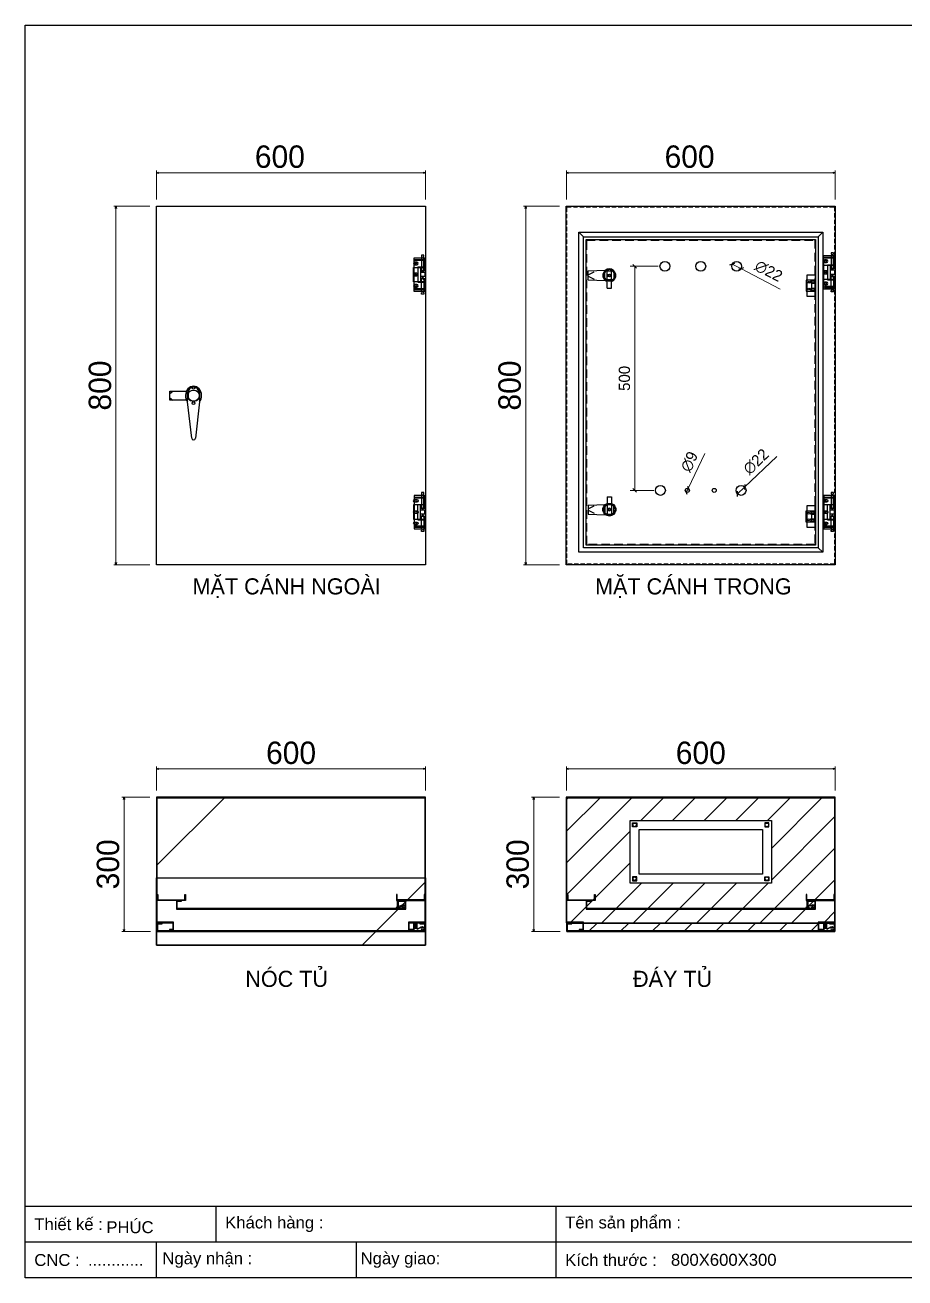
# Model space of a CAD drawing. Header units: millimetres. Extents: x 0 to 3953, y 0 to 2795.
# Drawn here: x 0 to 1963, y 0 to 2795 of the extents above; entities that cross this region are included whole.
import ezdxf

# ---------------------------------------------------------------- set-up
doc = ezdxf.new("R2010")
doc.units = ezdxf.units.MM
doc.linetypes.add('HIDDEN', pattern=[9.525, 6.35, -3.175])
doc.linetypes.add('HIDDEN2', pattern=[4.7625, 3.175, -1.5875])
doc.layers.add('Ghi chu', color=7, linetype='Continuous')
doc.layers.add('HEATER', color=1, linetype='Continuous')
doc.styles.add('Arial', font='arial.ttf')
doc.dimstyles.new('CNC', dxfattribs={"dimtxt": 50, "dimasz": 5, "dimexe": 5, "dimexo": 15, "dimgap": 10, "dimtad": 1, "dimdec": 0, "dimtxsty": 'Standard', "dimblk": 'OPEN30', "dimcen": 10, "dimclrd": 5, "dimclre": 5, "dimclrt": 3, "dimazin": 3, "dimtfac": 1, "dimtdec": 0, "dimtmove": 0, "dimatfit": 3, "dimldrblk": 'ARCHTICK', "dimlwd": 9, "dimlwe": 9})
doc.dimstyles.get("Standard").update_dxf_attribs({"dimtxt": 2.5, "dimasz": 2.5, "dimexe": 1.25, "dimexo": 0.625, "dimtad": 1, "dimcen": 2.5, "dimazin": 3, "dimtfac": 1, "dimtmove": 0, "dimatfit": 3})
pattern_1 = [(45, (0, -9555.85), (-318.198, 318.198), [])]

# ---------------------------------------------------------------- blocks, each defined once
blk = doc.blocks.new('*D1')
at = {"color": 5, "lineweight": 9, "ltscale": 3, "transparency": 16777216}
for p, q in [((293.6, 2405.9), (293.6, 2470.6)), ((298.6, 2465.6), (888.6, 2465.6)), ((893.6, 2405.9), (893.6, 2470.6))]:
    blk.add_line(p, q, dxfattribs=at)
at = {"color": 0, "linetype": 'ByBlock', "lineweight": -2}
for p, q in [((293.6, 2465.6), (298.6, 2467)), ((298.6, 2464.3), (293.6, 2465.6)), ((293.6, 2465.6), (298.6, 2465.6)), ((888.6, 2467), (893.6, 2465.6)), ((893.6, 2465.6), (888.6, 2464.3)), ((893.6, 2465.6), (888.6, 2465.6))]:
    blk.add_line(p, q, dxfattribs=at)
at = {"layer": 'Defpoints', "color": 0, "ltscale": 3, "transparency": 16777216}
for p in [(893.6, 2465.6), (293.6, 2390.9), (893.6, 2390.9)]:
    blk.add_point(p, dxfattribs=at)
at = {"color": 3, "ltscale": 3, "transparency": 16777216, "insert": (568.6, 2501.2), "char_height": 50, "attachment_point": 5}
blk.add_mtext('600', dxfattribs=at)
blk = doc.blocks.new('_ArchTick')
at = {"color": 0, "const_width": 0.15}
blk.add_lwpolyline([(-0.5, -0.5), (0.5, 0.5)], dxfattribs=at)
blk = doc.blocks.new('_Open30')
at = {"color": 0, "linetype": 'ByBlock', "lineweight": -2}
for p, q in [((-1, 0.27), (0, 0)), ((0, 0), (-1, -0.27)), ((0, 0), (-1, 0))]:
    blk.add_line(p, q, dxfattribs=at)
blk = doc.blocks.new('*D2')
at = {"color": 5, "lineweight": 9, "ltscale": 3, "transparency": 16777216}
for p, q in [((278.6, 2390.9), (197.9, 2390.9)), ((202.9, 2385.9), (202.9, 1595.9)), ((278.6, 1590.9), (197.9, 1590.9))]:
    blk.add_line(p, q, dxfattribs=at)
at = {"color": 0, "linetype": 'ByBlock', "lineweight": -2}
for p, q in [((201.5, 2385.9), (202.9, 2390.9)), ((202.9, 2390.9), (204.2, 2385.9)), ((202.9, 2390.9), (202.9, 2385.9)), ((202.9, 1590.9), (201.5, 1595.9)), ((204.2, 1595.9), (202.9, 1590.9)), ((202.9, 1590.9), (202.9, 1595.9))]:
    blk.add_line(p, q, dxfattribs=at)
at = {"layer": 'Defpoints', "color": 0, "ltscale": 3, "transparency": 16777216}
for p in [(293.6, 2390.9), (202.9, 1590.9), (293.6, 1590.9)]:
    blk.add_point(p, dxfattribs=at)
at = {"color": 3, "ltscale": 3, "transparency": 16777216, "insert": (167.4, 1990.9), "char_height": 50, "attachment_point": 5, "rotation": 90}
blk.add_mtext('800', dxfattribs=at)
blk = doc.blocks.new('MS308-2-1')
at = {"color": 1}
for p, q in [((-53, 4.6), (-46, 10)), ((-13.3, -14.2), (-13.3, 6.7)), ((-12.3, 6.7), (-12.3, -6.9)), ((12.3, 6.7), (12.3, -6.9)), ((13.3, 6.7), (13.3, -14.2)), ((-53, -4.6), (-46, -10)), ((-4, -95), (-13.3, -14.2)), ((13.3, -14.2), (4, -95))]:
    blk.add_line(p, q, dxfattribs=at)
blk.add_lwpolyline([(-15.8, -10), (-53, -10), (-53, 10), (-15.8, 10)], dxfattribs=at)
for centre, radius, start, end in [((0, 6.7), 13.3, 0, 180), ((0, 6.7), 12.3, 0, 180), ((0, 5.9), 17.7, 226.184, 313.816), ((0, -95), 4, 180, 0)]:
    blk.add_arc(centre, radius, start, end, dxfattribs=at)
blk.add_ellipse((0, 0), major_axis=(0, 21), ratio=0.857143, start_param=3.972003, end_param=8.594367, dxfattribs=at)
blk = doc.blocks.new('HL011-1-1')
at = {"color": 1}
for p, q in [((24, 70), (2, 70)), ((21.65, 81), (16.65, 81)), ((16.65, 81), (16.65, 78)), ((17.65, 78), (16.65, 78)), ((16.65, 75), (16.65, 49)), ((17.65, 75), (16.65, 75)), ((17.65, 75), (17.65, 78)), ((21.65, 78), (20.65, 78)), ((20.65, 75), (20.65, 78)), ((20.65, 75), (21.65, 75)), ((21.65, 78), (21.65, 81)), ((21.65, 49), (21.65, 75)), ((8, 54.5), (8, 20.5)), ((8, 54.5), (24, 54.5)), ((14.3, 53.5), (14.3, 21.5)), ((14.3, 46.5), (24, 46.5)), ((24, 42), (14.3, 42)), ((24, 33), (14.3, 33)), ((14.3, 28.5), (24, 28.5)), ((16.65, 49), (18.15, 44)), ((16.65, 26), (18.15, 31)), ((18.15, 44), (20.15, 44)), ((18.15, 31), (20.15, 31)), ((21.65, 49), (20.15, 44)), ((21.65, 26), (20.15, 31)), ((24, 5), (2, 5)), ((8, 20.5), (24, 20.5)), ((16.65, 0), (16.65, 26)), ((21.65, 26), (21.65, 0)), ((17.65, 0), (16.65, 0)), ((16.65, -6), (16.65, -3)), ((17.65, -3), (16.65, -3)), ((21.65, -6), (16.65, -6)), ((17.65, 0), (17.65, -3)), ((20.65, 0), (20.65, -3)), ((20.65, 0), (21.65, 0)), ((21.65, -3), (20.65, -3)), ((21.65, -3), (21.65, -6))]:
    blk.add_line(p, q, dxfattribs=at)
for points in [[(24, 20.5), (24, 0), (0, 0), (0, 75), (24, 75), (24, 54.5)], [(24, 28.5), (24, 21.5), (-1, 21.5), (-1, 53.5), (24, 53.5), (24, 46.5)], [(24, 42), (24, 33)]]:
    blk.add_lwpolyline(points, dxfattribs=at)
for points in [[(2, 71), (24, 71), (24, 69), (2, 69)], [(2, 4), (24, 4), (24, 6), (2, 6)]]:
    blk.add_lwpolyline(points, close=True, dxfattribs=at)
for centre in [(4, 62.5), (4, 37.5), (4, 12.5)]:
    blk.add_circle(centre, 2, dxfattribs=at)
blk = doc.blocks.new('*D3')
at = {"color": 5, "lineweight": 9, "ltscale": 3, "transparency": 16777216}
for p, q in [((1207.8, 2405.9), (1207.8, 2470.6)), ((1212.8, 2465.6), (1802.8, 2465.6)), ((1807.8, 2405.9), (1807.8, 2470.6))]:
    blk.add_line(p, q, dxfattribs=at)
at = {"color": 0, "linetype": 'ByBlock', "lineweight": -2}
for p, q in [((1207.8, 2465.6), (1212.8, 2467)), ((1212.8, 2464.3), (1207.8, 2465.6)), ((1207.8, 2465.6), (1212.8, 2465.6)), ((1802.8, 2467), (1807.8, 2465.6)), ((1807.8, 2465.6), (1802.8, 2464.3)), ((1807.8, 2465.6), (1802.8, 2465.6))]:
    blk.add_line(p, q, dxfattribs=at)
at = {"layer": 'Defpoints', "color": 0, "ltscale": 3, "transparency": 16777216}
for p in [(1807.8, 2465.6), (1207.8, 2390.9), (1807.8, 2390.9)]:
    blk.add_point(p, dxfattribs=at)
at = {"color": 3, "ltscale": 3, "transparency": 16777216, "insert": (1482.8, 2501.2), "char_height": 50, "attachment_point": 5}
blk.add_mtext('600', dxfattribs=at)
blk = doc.blocks.new('*D4')
at = {"color": 5, "lineweight": 9, "ltscale": 3, "transparency": 16777216}
for p, q in [((1192.8, 2390.9), (1112.1, 2390.9)), ((1117.1, 2385.9), (1117.1, 1595.9)), ((1192.8, 1590.9), (1112.1, 1590.9))]:
    blk.add_line(p, q, dxfattribs=at)
at = {"color": 0, "linetype": 'ByBlock', "lineweight": -2}
for p, q in [((1115.7, 2385.9), (1117.1, 2390.9)), ((1117.1, 2390.9), (1118.4, 2385.9)), ((1117.1, 2390.9), (1117.1, 2385.9)), ((1117.1, 1590.9), (1115.7, 1595.9)), ((1118.4, 1595.9), (1117.1, 1590.9)), ((1117.1, 1590.9), (1117.1, 1595.9))]:
    blk.add_line(p, q, dxfattribs=at)
at = {"layer": 'Defpoints', "color": 0, "ltscale": 3, "transparency": 16777216}
for p in [(1207.8, 2390.9), (1117.1, 1590.9), (1207.8, 1590.9)]:
    blk.add_point(p, dxfattribs=at)
at = {"color": 3, "ltscale": 3, "transparency": 16777216, "insert": (1081.5, 1990.9), "char_height": 50, "attachment_point": 5, "rotation": 90}
blk.add_mtext('800', dxfattribs=at)
blk = doc.blocks.new('KHUNG CHUẨN')
at = {"color": 7}
for p, q in [((19889.2, -28535.2), (16919.2, -28535.2)), ((17239.2, -28535.2), (17239.2, -28595.2)), ((17809.2, -28535.2), (17809.2, -28655.2)), ((18939.2, -28595.2), (16919.2, -28595.2)), ((17139.2, -28595.2), (17139.2, -28655.2)), ((17474.2, -28595.2), (17474.2, -28655.2))]:
    blk.add_line(p, q, dxfattribs=at)
blk.add_lwpolyline([(16919.2, -26555.2), (19889.2, -26555.2), (19889.2, -28655.2), (16919.2, -28655.2)], close=True, dxfattribs=at)
at = {"color": 2, "char_height": 20, "attachment_point": 4, "style": 'Arial'}
for s, insert, width in [('  Thiết kế :', (16919.2, -28565.2), 917.634), ('  Khách hàng :', (17239.2, -28565.2), 917.634), ('  Tên sản phẩm :', (17809.2, -28565.2), 917.634), ('  CNC :', (16919.2, -28625.2), 917.634), ('  Ngày nhận :', (17134, -28625.2), 556.651), ('  Ngày giao:', (17466.3, -28625.2), 556.651), ('  Kích thước :', (17809.2, -28625.2), 917.634)]:
    blk.add_mtext(s, dxfattribs=dict(at, insert=insert, width=width))
at = {"color": 3, "style": 'Arial'}
for tag, p in [('#01', (17055.6, -28580.1)), ('#02', (17431.4, -28580.1)), ('#03', (18030.6, -28580.1)), ('#08', (18751.7, -28580.1)), ('#10', (19064.8, -28580.1)), ('#04', (17024.8, -28634.6)), ('#05', (17308.5, -28633)), ('#06', (17632.7, -28633.7)), ('#07', (18002, -28634.7)), ('#09', (18753.8, -28632.6)), ('#11', (19060.3, -28625.7)), ('#12', (19806.5, -28628.9))]:
    blk.add_attdef(tag, p, '', height=20, dxfattribs=at)
blk = doc.blocks.new('SDGFGHGHG')
at = {"layer": 'HEATER'}
for p, q in [((860892.9, 570780.5), (860931.6, 570782)), ((860892.9, 570760.5), (860892.9, 570780.5)), ((860892.9, 570771.9), (860906.3, 570778.7)), ((860892.9, 570769.1), (860906.3, 570762.4)), ((860892.9, 570760.5), (860931.6, 570759.1)), ((860935.9, 570742), (860935.9, 570784.3)), ((860937.5, 570771.3), (860939.5, 570771.3)), ((860937.5, 570769.8), (860939.5, 570769.8)), ((860939.5, 570773.5), (860939.5, 570771.3)), ((860939.5, 570769.8), (860939.5, 570767.6)), ((860941.3, 570773.5), (860941.3, 570771.3)), ((860941.3, 570771.3), (860943.4, 570771.3)), ((860941.3, 570769.8), (860941.3, 570767.6)), ((860941.3, 570769.8), (860943.4, 570769.8)), ((860944.9, 570742), (860944.9, 570784.3)), ((860935.9, 570742), (860944.9, 570742))]:
    blk.add_line(p, q, dxfattribs=at)
blk.add_circle((860940.4, 570770.5), 3.08, dxfattribs=at)
blk.add_arc((860940.4, 570770.5), 14.5, 288.08, 251.92, dxfattribs=at)
blk = doc.blocks.new('SĐFHGGH')
at = {"layer": 'HEATER'}
for points in [[(860928.8, 570702.4), (860927.4, 570702.4), (860927.4, 570708.4), (860928.8, 570708.4)], [(860943.4, 570717), (860943.4, 570718.4), (860937.4, 570718.4), (860937.4, 570717)], [(860952.1, 570702.4), (860953.4, 570702.4), (860953.4, 570708.4), (860952.1, 570708.4)], [(860943.4, 570693.8), (860943.4, 570692.4), (860937.4, 570692.4), (860937.4, 570693.8)]]:
    blk.add_lwpolyline(points, dxfattribs=at)
for start, end in [(104.4775, 165.5225), (14.4775, 75.5225), (194.4775, 255.5225), (284.4775, 345.5225)]:
    blk.add_arc((860940.4, 570705.4), 12, start, end, dxfattribs=at)
blk = doc.blocks.new('MS722')
for name, p in [('SDGFGHGHG', (-860940.4, -570770.5)), ('SĐFHGGH', (-860940.4, -570705.4))]:
    blk.add_blockref(name, p)
blk = doc.blocks.new('ovan6x9')
at = {"color": 2}
for p, q in [((2, 6), (8, 6)), ((2, 0), (8, 0))]:
    blk.add_line(p, q, dxfattribs=at)
for centre, start, end in [((2, 3), 90, 270), ((8, 3), 270, 90)]:
    blk.add_arc(centre, 3, start, end, dxfattribs=at)
blk = doc.blocks.new('HL036-1-1')
at = {"color": 1}
blk.add_line((9.5, 36.2), (9.5, 12.2), dxfattribs=at)
for points in [[(-2.5, 12.2), (17.5, 12.2), (17.5, 36.2), (-2.5, 36.2)], [(0, 48.5), (17.5, 48.5), (17.5, 0), (0, 0)]]:
    blk.add_lwpolyline(points, close=True, dxfattribs=at)
for centre, radius in [((3.5, 31.8), 2), ((12.7, 32.5), 2.5), ((3.5, 16.8), 2), ((12.7, 16), 2.5)]:
    blk.add_circle(centre, radius, dxfattribs=at)
blk = doc.blocks.new('*D8')
at = {"color": 0, "linetype": 'ByBlock', "lineweight": -2}
for p, q in [((1572.6, 2260.3), (1583.4, 2263.7)), ((1602.9, 2253.6), (1592.1, 2250.1))]:
    blk.add_line(p, q, dxfattribs=at)
at = {"color": 5, "lineweight": 9, "ltscale": 3, "transparency": 16777216}
for p in [(1578, 2262), (1685.1, 2206.2)]:
    blk.add_line(p, (1597.5, 2251.8), dxfattribs=at)
at = {"layer": 'Defpoints', "color": 0, "ltscale": 3, "transparency": 16777216}
for p in [(1578, 2262), (1597.5, 2251.8)]:
    blk.add_point(p, dxfattribs=at)
at = {"color": 3, "ltscale": 3, "transparency": 16777216, "insert": (1659.2, 2246.2), "char_height": 25, "attachment_point": 5, "rotation": 332.4991}
blk.add_mtext('∅22', dxfattribs=at)
blk = doc.blocks.new('*D9')
at = {"color": 5, "lineweight": 9, "ltscale": 3, "transparency": 16777216}
for p in [(1517.1, 1839.6), (1475.8, 1752.9)]:
    blk.add_line(p, (1479.7, 1761), dxfattribs=at)
at = {"color": 0, "linetype": 'ByBlock', "lineweight": -2}
for p, q in [((1477.8, 1766.3), (1481.6, 1755.7)), ((1477.7, 1747.5), (1473.9, 1758.2))]:
    blk.add_line(p, q, dxfattribs=at)
at = {"layer": 'Defpoints', "color": 0, "ltscale": 3, "transparency": 16777216}
for p in [(1479.7, 1761), (1475.8, 1752.9)]:
    blk.add_point(p, dxfattribs=at)
at = {"color": 3, "ltscale": 3, "transparency": 16777216, "insert": (1482.3, 1820.9), "char_height": 25, "attachment_point": 5, "rotation": 64.5324}
blk.add_mtext('∅9', dxfattribs=at)
blk = doc.blocks.new('*D10')
at = {"color": 5, "lineweight": 9, "ltscale": 3, "transparency": 16777216}
for p in [(1677.2, 1832.7), (1589.8, 1749.3)]:
    blk.add_line(p, (1605.7, 1764.5), dxfattribs=at)
at = {"color": 0, "linetype": 'ByBlock', "lineweight": -2}
for p, q in [((1605.8, 1770.2), (1605.6, 1758.9)), ((1589.7, 1743.7), (1589.9, 1755))]:
    blk.add_line(p, q, dxfattribs=at)
at = {"layer": 'Defpoints', "color": 0, "ltscale": 3, "transparency": 16777216}
for p in [(1605.7, 1764.5), (1589.8, 1749.3)]:
    blk.add_point(p, dxfattribs=at)
at = {"color": 3, "ltscale": 3, "transparency": 16777216, "insert": (1631, 1821.1), "char_height": 25, "attachment_point": 5, "rotation": 43.6671}
blk.add_mtext('∅22', dxfattribs=at)
blk = doc.blocks.new('HL011-1-2')
h = blk.add_hatch()
h.set_pattern_fill('ANSI31', color=2, scale=0.5, style=0)
h.paths.add_polyline_path([(6, 12), (2, 12), (2, 0), (6, 0)])
at = {"color": 1}
for p, q in [((3, 18), (0, 13)), ((0, 0), (0, 13)), ((8, 0), (0, 0)), ((19.1, 18), (3, 18)), ((8, 14), (8, 0)), ((8, 14), (16.7, 9))]:
    blk.add_line(p, q, dxfattribs=at)
blk.add_lwpolyline([(1.8, 16), (-1, 16), (-1, 18), (3, 18)], dxfattribs=at)
at = {"color": 2}
blk.add_lwpolyline([(2, 0), (2, 12), (6, 12), (6, 0)], dxfattribs=at)
at = {"color": 1}
blk.add_circle((19.1, 13.2), 2.5, dxfattribs=at)
blk.add_arc((19.1, 13.2), 4.85, 239.9368, 90, dxfattribs=at)
blk = doc.blocks.new('*D13')
at = {"color": 5, "lineweight": 9, "ltscale": 3, "transparency": 16777216}
for p, q in [((293.6, 1087.7), (293.6, 1140.7)), ((888.6, 1135.7), (298.6, 1135.7)), ((893.6, 1087.7), (893.6, 1140.7))]:
    blk.add_line(p, q, dxfattribs=at)
at = {"color": 0, "linetype": 'ByBlock', "lineweight": -2}
for p, q in [((293.6, 1135.7), (298.6, 1137)), ((298.6, 1134.3), (293.6, 1135.7)), ((293.6, 1135.7), (298.6, 1135.7)), ((888.6, 1137), (893.6, 1135.7)), ((893.6, 1135.7), (888.6, 1134.3)), ((893.6, 1135.7), (888.6, 1135.7))]:
    blk.add_line(p, q, dxfattribs=at)
at = {"layer": 'Defpoints', "color": 0, "ltscale": 3, "transparency": 16777216}
for p in [(293.6, 1135.7), (293.6, 1072.7), (893.6, 1072.7)]:
    blk.add_point(p, dxfattribs=at)
at = {"color": 3, "ltscale": 3, "transparency": 16777216, "insert": (593.6, 1171.2), "char_height": 50, "attachment_point": 5}
blk.add_mtext('600', dxfattribs=at)
blk = doc.blocks.new('HL036-1-2')
at = {"layer": 'Ghi chu', "color": 1}
for p, q in [((-3, 17.8), (-18.9, 17.8)), ((-18.9, 15.8), (-18.9, 17.8)), ((-12.1, 15.8), (-18.9, 15.8)), ((-16.4, 1), (-16.4, 14)), ((-15.6, 15), (-3.9, 17.7)), ((0, 0), (-15.4, 0)), ((-14.4, 3), (-14.4, 11.9)), ((0, 2), (-13.4, 2)), ((-13.1, 12.8), (-4.3, 9.8)), ((-6.2, 2), (-6.2, 0)), ((-1.2, 2), (-1.2, 0)), ((0, 0), (0, 2))]:
    blk.add_line(p, q, dxfattribs=at)
for radius in [4.1, 2.1]:
    blk.add_circle((-3, 13.7), radius, dxfattribs=at)
for centre, start, end in [((-15.4, 14), 102.9616, 180), ((-15.4, 1), 180, 270), ((-13.4, 11.9), 71.3254, 180), ((-13.4, 3), 180, 270)]:
    blk.add_arc(centre, 1, start, end, dxfattribs=at)
blk = doc.blocks.new('*D15')
at = {"color": 5, "lineweight": 9, "ltscale": 3, "transparency": 16777216}
for p, q in [((278.6, 1072.7), (215.8, 1072.7)), ((220.8, 1067.7), (220.8, 777.7)), ((279.6, 772.7), (215.8, 772.7))]:
    blk.add_line(p, q, dxfattribs=at)
at = {"color": 0, "linetype": 'ByBlock', "lineweight": -2}
for p, q in [((219.5, 1067.7), (220.8, 1072.7)), ((220.8, 1072.7), (222.2, 1067.7)), ((220.8, 1072.7), (220.8, 1067.7)), ((220.8, 772.7), (219.5, 777.7)), ((222.2, 777.7), (220.8, 772.7)), ((220.8, 772.7), (220.8, 777.7))]:
    blk.add_line(p, q, dxfattribs=at)
at = {"layer": 'Defpoints', "color": 0, "ltscale": 3, "transparency": 16777216}
for p in [(293.6, 1072.7), (220.8, 772.7), (294.6, 772.7)]:
    blk.add_point(p, dxfattribs=at)
at = {"color": 3, "ltscale": 3, "transparency": 16777216, "insert": (185.3, 922.7), "char_height": 50, "attachment_point": 5, "rotation": 90}
blk.add_mtext('300', dxfattribs=at)
blk = doc.blocks.new('*D16')
at = {"color": 5, "lineweight": 9, "ltscale": 3, "transparency": 16777216}
for p, q in [((1207.8, 1087.7), (1207.8, 1140.7)), ((1802.8, 1135.7), (1212.8, 1135.7)), ((1807.8, 1087.7), (1807.8, 1140.7))]:
    blk.add_line(p, q, dxfattribs=at)
at = {"color": 0, "linetype": 'ByBlock', "lineweight": -2}
for p, q in [((1207.8, 1135.7), (1212.8, 1137)), ((1212.8, 1134.3), (1207.8, 1135.7)), ((1207.8, 1135.7), (1212.8, 1135.7)), ((1802.8, 1137), (1807.8, 1135.7)), ((1807.8, 1135.7), (1802.8, 1134.3)), ((1807.8, 1135.7), (1802.8, 1135.7))]:
    blk.add_line(p, q, dxfattribs=at)
at = {"layer": 'Defpoints', "color": 0, "ltscale": 3, "transparency": 16777216}
for p in [(1207.8, 1135.7), (1207.8, 1072.7), (1807.8, 1072.7)]:
    blk.add_point(p, dxfattribs=at)
at = {"color": 3, "ltscale": 3, "transparency": 16777216, "insert": (1507.8, 1171.2), "char_height": 50, "attachment_point": 5}
blk.add_mtext('600', dxfattribs=at)
blk = doc.blocks.new('*D17')
at = {"color": 5, "lineweight": 9, "ltscale": 3, "transparency": 16777216}
for p, q in [((1192.8, 1072.7), (1130, 1072.7)), ((1135, 1067.7), (1135, 777.7)), ((1193.8, 772.7), (1130, 772.7))]:
    blk.add_line(p, q, dxfattribs=at)
at = {"color": 0, "linetype": 'ByBlock', "lineweight": -2}
for p, q in [((1133.7, 1067.7), (1135, 1072.7)), ((1135, 1072.7), (1136.3, 1067.7)), ((1135, 1072.7), (1135, 1067.7)), ((1135, 772.7), (1133.7, 777.7)), ((1136.3, 777.7), (1135, 772.7)), ((1135, 772.7), (1135, 777.7))]:
    blk.add_line(p, q, dxfattribs=at)
at = {"layer": 'Defpoints', "color": 0, "ltscale": 3, "transparency": 16777216}
for p in [(1207.8, 1072.7), (1135, 772.7), (1208.8, 772.7)]:
    blk.add_point(p, dxfattribs=at)
at = {"color": 3, "ltscale": 3, "transparency": 16777216, "insert": (1099.5, 922.7), "char_height": 50, "attachment_point": 5, "rotation": 90}
blk.add_mtext('300', dxfattribs=at)
blk = doc.blocks.new('*D18')
at = {"color": 5, "lineweight": 9, "ltscale": 3, "transparency": 16777216}
for p, q in [((1412.8, 2256.9), (1350.3, 2256.9)), ((1360.3, 2256.9), (1360.3, 1756.9)), ((1402.8, 1756.9), (1350.3, 1756.9))]:
    blk.add_line(p, q, dxfattribs=at)
at = {"color": 0, "linetype": 'ByBlock', "lineweight": -2}
for p, q in [((1364.3, 2252.9), (1356.3, 2260.9)), ((1356.3, 1760.9), (1364.3, 1752.9))]:
    blk.add_line(p, q, dxfattribs=at)
at = {"layer": 'Defpoints', "color": 0, "ltscale": 3, "transparency": 16777216}
for p in [(1427.8, 2256.9), (1360.3, 1756.9), (1417.8, 1756.9)]:
    blk.add_point(p, dxfattribs=at)
at = {"color": 3, "ltscale": 3, "transparency": 16777216, "insert": (1337.5, 2006.9), "char_height": 25, "attachment_point": 5, "rotation": 90}
blk.add_mtext('500', dxfattribs=at)

msp = doc.modelspace()

# ---------------------------------------------------------------- hatches: boundary and pattern name
at = {"ltscale": 3}
h = msp.add_hatch(dxfattribs=at)
h.set_pattern_fill('ANSI31', color=256, scale=60, style=0)
h.set_pattern_definition(pattern_1)
h.paths.add_polyline_path([(295.07, 1071.152), (295.07, 892.652), (892.07, 892.652), (892.07, 1071.152)])
h = msp.add_hatch(dxfattribs=at)
h.set_pattern_fill('ANSI31', color=256, scale=20, style=0)
h.set_pattern_definition([(45, (0, -61306.07), (-35.35534, 35.35534), [])])
h.paths.add_polyline_path([(1207.757, 792.152), (1807.757, 792.152), (1807.757, 1072.652), (1207.757, 1072.652)])
h.paths.add_polyline_path([(1665.257, 880.652), (1665.257, 1020.652), (1350.257, 1020.652), (1350.257, 880.652)], flags=16)
h = msp.add_hatch(dxfattribs=at)
h.set_pattern_fill('ANSI31', color=256, scale=60, style=0)
h.set_pattern_definition(pattern_1)
h.paths.add_polyline_path([(293.57, 892.652), (893.57, 892.652), (893.57, 742.652), (293.57, 742.652)])
h = msp.add_hatch(dxfattribs=at)
h.set_pattern_fill('ANSI31', color=6, scale=20, angle=90, style=0)
h.set_pattern_definition([(225, (60306.07, 0), (35.35534, -35.35534), [])])
h.paths.add_polyline_path([(1208.757, 791.652), (1806.757, 791.652), (1806.757, 772.652), (1208.757, 772.652)])

# ---------------------------------------------------------------- linework, layer by layer
for p, q in [((1235.757, 2332.929), (1245.757, 2322.929)), ((1769.757, 2322.929), (1779.757, 2332.929)), ((1769.757, 1628.929), (1779.757, 1618.929)), ((293.57, 892.652), (893.57, 892.652))]:
    msp.add_line(p, q, dxfattribs=at)
for points in [[(293.57, 2390.929), (893.57, 2390.929), (893.57, 1590.929), (293.57, 1590.929)], [(1207.757, 2390.929), (1807.757, 2390.929), (1807.757, 1590.929), (1207.757, 1590.929)], [(1235.757, 2332.929), (1779.757, 2332.929), (1779.757, 1618.929), (1235.757, 1618.929)], [(1245.757, 2322.929), (1769.757, 2322.929), (1769.757, 1628.929), (1245.757, 1628.929)], [(293.57, 742.652), (893.57, 742.652), (893.57, 1072.652), (293.57, 1072.652)], [(1207.757, 792.152), (1807.757, 792.152), (1807.757, 1072.652), (1207.757, 1072.652)], [(293.57, 892.652), (893.57, 892.652), (893.57, 742.652), (293.57, 742.652)], [(1208.757, 791.652), (1806.757, 791.652), (1806.757, 772.652), (1208.757, 772.652)]]:
    msp.add_lwpolyline(points, close=True, dxfattribs=at)
at = {"linetype": 'HIDDEN2', "ltscale": 3}
msp.add_lwpolyline([(1209.257, 2389.429), (1806.257, 2389.429), (1806.257, 1592.429), (1209.257, 1592.429)], close=True, dxfattribs=at)
at = {"color": 6, "ltscale": 3}
msp.add_lwpolyline([(1251.757, 2316.929), (1763.757, 2316.929), (1763.757, 1634.929), (1251.757, 1634.929)], close=True, dxfattribs=at)
at = {"color": 6, "linetype": 'HIDDEN', "ltscale": 3}
msp.add_lwpolyline([(1253.257, 2315.429), (1762.257, 2315.429), (1762.257, 1636.429), (1253.257, 1636.429)], close=True, dxfattribs=at)
at = {"color": 2}
for points in [[(874.07, 2260.429, 1), (874.07, 2266.429), (870.07, 2266.429, 1), (870.07, 2260.429)], [(1788.257, 2265.429, 1), (1788.257, 2271.429), (1784.257, 2271.429, 1), (1784.257, 2265.429)], [(874.07, 2235.429, 1), (874.07, 2241.429), (870.07, 2241.429, 1), (870.07, 2235.429)], [(1788.257, 2240.429, 1), (1788.257, 2246.429), (1784.257, 2246.429, 1), (1784.257, 2240.429)], [(874.07, 2210.429, 1), (874.07, 2216.429), (870.07, 2216.429, 1), (870.07, 2210.429)], [(1788.257, 2215.429, 1), (1788.257, 2221.429), (1784.257, 2221.429, 1), (1784.257, 2215.429)], [(874.07, 1736.429, -1), (874.07, 1730.429), (870.07, 1730.429, -1), (870.07, 1736.429)], [(1788.257, 1736.429, -1), (1788.257, 1730.429), (1784.257, 1730.429, -1), (1784.257, 1736.429)], [(874.07, 1711.429, -1), (874.07, 1705.429), (870.07, 1705.429, -1), (870.07, 1711.429)], [(1788.257, 1711.429, -1), (1788.257, 1705.429), (1784.257, 1705.429, -1), (1784.257, 1711.429)], [(874.07, 1686.429, -1), (874.07, 1680.429), (870.07, 1680.429, -1), (870.07, 1686.429)], [(1788.257, 1686.429, -1), (1788.257, 1680.429), (1784.257, 1680.429, -1), (1784.257, 1686.429)]]:
    msp.add_lwpolyline(points, format="xyb", close=True, dxfattribs=at)
at = {"color": 2, "ltscale": 3}
for points in [[(1293.507, 2246.879), (1314.007, 2246.879), (1314.007, 2226.379), (1293.507, 2226.379)], [(1293.507, 1703.979), (1314.007, 1703.979), (1314.007, 1724.479), (1293.507, 1724.479)]]:
    msp.add_lwpolyline(points, close=True, dxfattribs=at)
at = {"color": 7}
for points in [[(865.07, 777.152), (857.07, 777.152), (857.07, 792.152), (893.57, 792.152), (893.57, 1072.652), (293.57, 1072.652), (293.57, 792.152), (330.07, 792.152), (330.07, 777.152), (322.07, 777.152), (322.07, 775.652), (331.57, 775.652), (331.57, 793.652), (295.07, 793.652), (295.07, 1071.152), (892.07, 1071.152), (892.07, 793.652), (855.57, 793.652), (855.57, 775.652), (865.07, 775.652)], [(1779.257, 777.152), (1771.257, 777.152), (1771.257, 792.152), (1807.757, 792.152), (1807.757, 1072.652), (1207.757, 1072.652), (1207.757, 792.152), (1244.257, 792.152), (1244.257, 777.152), (1236.257, 777.152), (1236.257, 775.652), (1245.757, 775.652), (1245.757, 793.652), (1209.257, 793.652), (1209.257, 1071.152), (1806.257, 1071.152), (1806.257, 793.652), (1769.757, 793.652), (1769.757, 775.652), (1779.257, 775.652)], [(1350.257, 1020.652), (1665.257, 1020.652), (1665.257, 880.652), (1350.257, 880.652)]]:
    msp.add_lwpolyline(points, close=True, dxfattribs=at)
at = {"color": 2}
for points in [[(1364.757, 1006.152), (1355.757, 1006.152), (1355.757, 1015.152), (1364.757, 1015.152)], [(1650.757, 1006.152), (1659.757, 1006.152), (1659.757, 1015.152), (1650.757, 1015.152)], [(1370.257, 1000.652), (1645.257, 1000.652), (1645.257, 900.652), (1370.257, 900.652)], [(1364.757, 895.152), (1355.757, 895.152), (1355.757, 886.152), (1364.757, 886.152)], [(1650.757, 895.152), (1659.757, 895.152), (1659.757, 886.152), (1650.757, 886.152)]]:
    msp.add_lwpolyline(points, close=True, dxfattribs=at)
at = {"color": 3}
for points in [[(296.57, 855.652), (296.57, 843.652), (356.57, 843.652), (356.57, 855.652), (358.07, 855.652), (358.07, 842.152), (295.07, 842.152), (295.07, 855.652)], [(890.57, 855.652), (890.57, 843.652), (830.57, 843.652), (830.57, 855.652), (829.07, 855.652), (829.07, 842.152), (892.07, 842.152), (892.07, 855.652)], [(1210.757, 855.652), (1210.757, 843.652), (1270.757, 843.652), (1270.757, 855.652), (1272.257, 855.652), (1272.257, 842.152), (1209.257, 842.152), (1209.257, 855.652)], [(1804.757, 855.652), (1804.757, 843.652), (1744.757, 843.652), (1744.757, 855.652), (1743.257, 855.652), (1743.257, 842.152), (1806.257, 842.152), (1806.257, 855.652)]]:
    msp.add_lwpolyline(points, close=True, dxfattribs=at)
at = {"color": 6}
for points in [[(838.07, 840.352), (848.07, 840.352), (848.07, 824.352), (339.07, 824.352), (339.07, 840.352), (349.07, 840.352), (349.07, 841.852), (337.57, 841.852), (337.57, 822.852), (849.57, 822.852), (849.57, 841.852), (838.07, 841.852)], [(1752.257, 840.352), (1762.257, 840.352), (1762.257, 824.352), (1253.257, 824.352), (1253.257, 840.352), (1263.257, 840.352), (1263.257, 841.852), (1251.757, 841.852), (1251.757, 822.852), (1763.757, 822.852), (1763.757, 841.852), (1752.257, 841.852)], [(881.07, 790.152), (891.07, 790.152), (891.07, 774.152), (296.07, 774.152), (296.07, 790.152), (306.07, 790.152), (306.07, 791.652), (294.57, 791.652), (294.57, 772.652), (892.57, 772.652), (892.57, 791.652), (881.07, 791.652)], [(1795.257, 790.152), (1805.257, 790.152), (1805.257, 774.152), (1210.257, 774.152), (1210.257, 790.152), (1220.257, 790.152), (1220.257, 791.652), (1208.757, 791.652), (1208.757, 772.652), (1806.757, 772.652), (1806.757, 791.652), (1795.257, 791.652)]]:
    msp.add_lwpolyline(points, close=True, dxfattribs=at)
at = {"color": 2, "ltscale": 3}
for centre, radius in [((1427.757, 2256.929), 11), ((1507.757, 2256.929), 11), ((1587.757, 2256.929), 11), ((1417.757, 1756.929), 11), ((1477.757, 1756.929), 4.5), ((1537.757, 1756.929), 4.5), ((1597.757, 1756.929), 11)]:
    msp.add_circle(centre, radius, dxfattribs=at)
at = {"color": 2}
for centre, radius in [((375.97, 1985.429), 3), ((375.97, 1968.429), 12.5), ((375.97, 1951.429), 3)]:
    msp.add_circle(centre, radius, dxfattribs=at)
at = {"color": 7}
for centre in [(1360.257, 1010.652), (1655.257, 1010.652), (1360.257, 890.652), (1655.257, 890.652)]:
    msp.add_circle(centre, 4, dxfattribs=at)

# ---------------------------------------------------------------- block references
at = {"color": 3}
ref = msp.add_blockref('KHUNG CHUẨN', (-22519.521, 38140.017), dxfattribs=dict(at, xscale=1.331000000005587, yscale=1.331000000005587, zscale=1.331000000005587))
ref.add_attrib('#07', '800X600X300', (1441.152, 27.181), dxfattribs={"color": 3, "height": 26.62, "style": 'Arial'})
ref.add_attrib('#01', 'PHÚC', (181.449, 99.902), dxfattribs={"color": 3, "height": 26.62, "style": 'Arial'})
ref.add_attrib('#04', '............', (140.442, 27.338), dxfattribs={"color": 3, "height": 26.62, "style": 'Arial'})
at = {"color": 7}
for name, p in [('HL011-1-1', (868.07, 2200.929)), ('HL011-1-1', (1782.257, 2205.929)), ('MS722', (1303.757, 2236.629)), ('HL036-1-1', (1745.457, 2189.429)), ('ovan6x9', (1753.157, 2218.929)), ('ovan6x9', (1753.157, 2202.429)), ('MS308-2-1', (375.97, 1968.429)), ('HL036-1-1', (1745.057, 1674.429)), ('ovan6x9', (1752.757, 1703.929)), ('ovan6x9', (1752.757, 1687.429))]:
    msp.add_blockref(name, p, dxfattribs=at)
at = {"color": 7, "xscale": -1, "rotation": 180}
for name, p in [('HL011-1-1', (868.07, 1745.929)), ('MS722', (1303.757, 1714.229)), ('HL011-1-1', (1782.257, 1745.929)), ('HL036-1-2', (846.97, 842.152)), ('HL036-1-2', (1761.157, 842.152)), ('HL011-1-2', (867.07, 792.152)), ('HL011-1-2', (1781.257, 792.152))]:
    msp.add_blockref(name, p, dxfattribs=at)

# ---------------------------------------------------------------- texts
at = {"color": 2, "char_height": 36, "attachment_point": 5}
for s, insert, width in [('MẶT CÁNH NGOÀI', (583.754, 1538.863), 675), ('MẶT CÁNH TRONG', (1491.196, 1538.863), 675), ('NÓC TỦ', (583.754, 667.044), 675), ('ĐÁY TỦ', (1444.843, 667.044), 775)]:
    msp.add_mtext(s, dxfattribs=dict(at, insert=insert, width=width))

# ---------------------------------------------------------------- dimensions: what is measured, and where the dimension line sits
at = {"ltscale": 3}
for base, p1, p2, picture, middle in [((893.57, 2465.641), (293.57, 2390.929), (893.57, 2390.929), '*D1', (568.57, 2465.641)), ((1807.757, 2465.641), (1207.757, 2390.929), (1807.757, 2390.929), '*D3', (1482.757, 2465.641))]:
    dim = msp.add_linear_dim(base=base, p1=p1, p2=p2, dimstyle='CNC', dxfattribs=at)
    dim.commit()
    dim.dimension.update_dxf_attribs({"geometry": picture, "text_midpoint": middle, "dimtype": 160})
for base, p1, p2, dimstyle, picture, middle in [((202.884, 1590.929), (293.57, 2390.929), (293.57, 1590.929), 'CNC', '*D2', (167.355, 1990.929)), ((1117.072, 1590.929), (1207.757, 2390.929), (1207.757, 1590.929), 'CNC', '*D4', (1081.543, 1990.929)), ((1360.27, 1756.929), (1427.757, 2256.929), (1417.757, 1756.929), 'Standard', '*D18', (1337.506, 2006.929)), ((220.819, 772.652), (293.57, 1072.652), (294.57, 772.652), 'CNC', '*D15', (185.273, 922.652)), ((1135.006, 772.652), (1207.757, 1072.652), (1208.757, 772.652), 'CNC', '*D17', (1099.461, 922.652))]:
    dim = msp.add_linear_dim(base=base, p1=p1, p2=p2, angle=90, dimstyle=dimstyle, dxfattribs=at)
    dim.commit()
    dim.dimension.update_dxf_attribs({"geometry": picture, "text_midpoint": middle})
for p1, p2, picture, middle in [((1578, 2262.008), (1597.514, 2251.849), '*D8', (1659.243, 2246.166)), ((1589.8, 1749.333), (1605.714, 1764.524), '*D10', (1631.019, 1821.114))]:
    dim = msp.add_diameter_dim_2p(p1=p1, p2=p2, dimstyle='Standard', dxfattribs=at)
    dim.commit()
    dim.dimension.update_dxf_attribs({"geometry": picture, "text_midpoint": middle})
dim = msp.add_diameter_dim_2p(p1=(1475.822, 1752.866), p2=(1479.692, 1760.991), dimstyle='Standard', dxfattribs=at)
dim.commit()
dim.dimension.update_dxf_attribs({"geometry": '*D9', "text_midpoint": (1503.444, 1810.86), "dimtype": 163})
for base, p1, p2, picture, middle in [((293.57, 1135.682), (893.57, 1072.652), (293.57, 1072.652), '*D13', (593.57, 1171.211)), ((1207.757, 1135.682), (1807.757, 1072.652), (1207.757, 1072.652), '*D16', (1507.757, 1171.211))]:
    dim = msp.add_linear_dim(base=base, p1=p1, p2=p2, dimstyle='CNC', dxfattribs=at)
    dim.commit()
    dim.dimension.update_dxf_attribs({"geometry": picture, "text_midpoint": middle})

doc.saveas('drawing.dxf')
